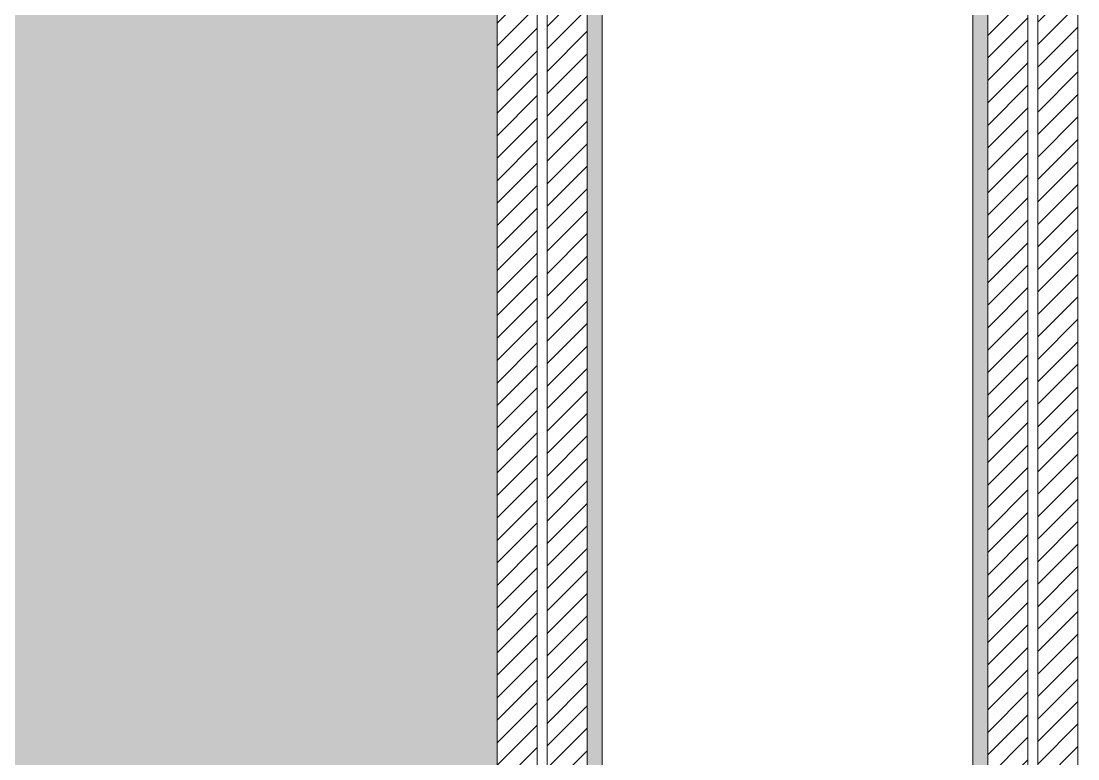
# Model space of a CAD drawing. Header units: millimetres. Extents: x -853320 to 19484, y -510814 to 9708.
# Drawn here: x 4784.3 to 4889.9, y 7715.4 to 7789 of the extents above; entities that cross this region are included whole.
import ezdxf

# ---------------------------------------------------------------- set-up
doc = ezdxf.new("R2010")
doc.units = ezdxf.units.MM
doc.layers.add('.', color=8, linetype='Continuous')
for name, color, linetype, lineweight in [('F_ARREDI', 7, 'Continuous', 5), ('F_BETACRYL o CORIAN', 123, 'Continuous', 5), ('F_DIBOND_soffitto_cassone', 7, 'Continuous', 5), ('F_MINERAL WALL', 6, 'Continuous', 5), ('F_PARETE_nuove', 5, 'Continuous', 5), ('F_TUBOLARE sez.40x40', 7, 'Continuous', 5)]:
    doc.layers.add(name, color=color, linetype=linetype, lineweight=lineweight)
pattern_1 = [(45, (-13243.481, -665), (-1.122532015, 1.122532015), [])]
pattern_2 = [(45, (0, -20), (-1.122532015, 1.122532015), [])]

# ---------------------------------------------------------------- blocks, each defined once
blk = doc.blocks.new('MOBILE LAVABO_bagno doppia_pianta_rev.01')
at = {"layer": '.', "lineweight": 5, "transparency": 33554687}
h = blk.add_hatch(color=256, dxfattribs=at)
h.dxf.hatch_style = 1
edge = h.paths.add_edge_path(flags=16)
edge.add_line((18134.64, 24348.66), (18134.64, 24066.66))
edge.add_arc((18143.64, 24066.66), 9, 180, 270)
edge.add_line((18143.64, 24057.66), (18565.64, 24057.66))
edge.add_arc((18565.64, 24066.66), 9, 270, 360)
edge.add_line((18574.64, 24066.66), (18574.64, 24348.66))
edge.add_arc((18565.64, 24348.66), 9, 0, 90)
edge.add_line((18565.64, 24357.66), (18143.64, 24357.66))
edge.add_arc((18143.64, 24348.66), 9, 90, 180)
h.paths.add_polyline_path([(18729.64, 23957.66), (17979.64, 23957.66), (17979.64, 24477.66), (18729.64, 24477.66)])
at = {"layer": 'F_BETACRYL o CORIAN'}
blk.add_lwpolyline([(18729.64, 23957.66), (17979.64, 23957.66), (17979.64, 24477.66), (18729.64, 24477.66)], close=True, dxfattribs=at)
blk = doc.blocks.new('BAGNO_camera doppia_rev.01_pianta')
at = {"layer": 'F_DIBOND_soffitto_cassone'}
h = blk.add_hatch(dxfattribs=at)
h.set_pattern_fill('ANSI31', color=1, scale=0.5)
h.set_pattern_definition(pattern_1)
h.paths.add_polyline_path([(18734.64, 22995.66), (18738.64, 22995.66), (18738.64, 22475.66), (18734.64, 22475.66)])
h = blk.add_hatch(dxfattribs=at)
h.set_pattern_fill('ANSI31', color=1, scale=0.5)
h.set_pattern_definition(pattern_1)
h.paths.add_polyline_path([(18778.64, 22995.66), (18782.64, 22995.66), (18782.64, 22475.66), (18778.64, 22475.66)])
at = {"layer": 'F_MINERAL WALL'}
h = blk.add_hatch(dxfattribs=at)
h.set_pattern_fill('ANSI31', color=256, scale=0.5)
h.set_pattern_definition(pattern_2)
h.paths.add_polyline_path([(18729.64, 22995.66), (18733.64, 22995.66), (18733.64, 22475.66), (18729.64, 22475.66)])
h = blk.add_hatch(dxfattribs=at)
h.set_pattern_fill('ANSI31', color=256, scale=0.5)
h.set_pattern_definition(pattern_2)
h.paths.add_polyline_path([(18787.64, 22995.66), (18783.64, 22995.66), (18783.64, 22475.66), (18787.64, 22475.66)])
at = {"layer": 'F_TUBOLARE sez.40x40', "true_color": 0x636466}
h = blk.add_hatch(color=251, dxfattribs=at)
h.dxf.hatch_style = 1
h.paths.add_polyline_path([(18738.64, 22475.66), (18778.64, 22475.66), (18778.64, 22995.66), (18738.64, 22995.66)])
h.paths.add_polyline_path([(18740.14, 22475.66), (18777.14, 22475.66), (18777.14, 22995.66), (18740.14, 22995.66)], flags=17)
at = {"layer": 'F_DIBOND_soffitto_cassone', "color": 1}
for points in [[(18734.64, 22995.66), (18738.64, 22995.66), (18738.64, 22475.66), (18734.64, 22475.66)], [(18778.64, 22995.66), (18782.64, 22995.66), (18782.64, 22475.66), (18778.64, 22475.66)]]:
    blk.add_lwpolyline(points, close=True, dxfattribs=at)
at = {"layer": 'F_MINERAL WALL'}
for points in [[(18729.64, 22995.66), (18733.64, 22995.66), (18733.64, 22475.66), (18729.64, 22475.66)], [(18787.64, 22995.66), (18783.64, 22995.66), (18783.64, 22475.66), (18787.64, 22475.66)]]:
    blk.add_lwpolyline(points, close=True, dxfattribs=at)
at = {"layer": 'F_TUBOLARE sez.40x40'}
for points in [[(18738.64, 22475.66), (18778.64, 22475.66), (18778.64, 22995.66), (18738.64, 22995.66)], [(18740.14, 22475.66), (18777.14, 22475.66), (18777.14, 22995.66), (18740.14, 22995.66)]]:
    blk.add_lwpolyline(points, close=True, dxfattribs=at)

msp = doc.modelspace()

# ---------------------------------------------------------------- block references
at = {"layer": 'F_ARREDI'}
msp.add_blockref('MOBILE LAVABO_bagno doppia_pianta_rev.01', (-13897.772, -16598.845), dxfattribs=at)
at = {"layer": 'F_PARETE_nuove'}
msp.add_blockref('BAGNO_camera doppia_rev.01_pianta', (-13897.772, -15111.845), dxfattribs=at)

doc.saveas('drawing.dxf')
